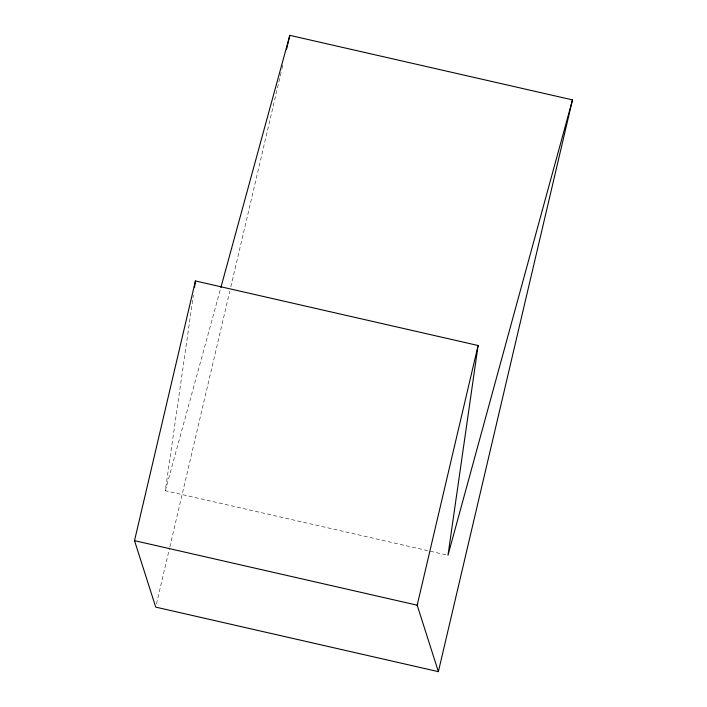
<?xml version="1.0" encoding="UTF-8"?>
<svg xmlns="http://www.w3.org/2000/svg" width="707" height="707" viewBox="0 0 707 707"><rect width="100%" height="100%" fill="white"/><g stroke="black" fill="none" stroke-linecap="round" stroke-linejoin="round"><path stroke-width="0.53" stroke-dasharray="3.54 2.65" d="M445.825 554.783L165.314 490.729L193.391 295.164M156.468 603.884L169.574 547.996M169.83 546.926L229.828 291.134M230.835 286.839L281.748 69.746M282.005 68.667L283.012 64.364M165.314 490.729L220.584 288.571"/><path stroke-width="1.06" d="M194.487 287.519L195.432 280.962L478.091 345.502L447.982 555.269L572.484 99.89L289.817 35.35L220.876 287.51M572.484 99.89L438.375 671.65L155.717 607.11L134.516 540.652L195.432 280.962M286.538 49.322L289.817 35.35M438.375 671.65L417.183 605.192L478.091 345.502M134.516 540.652L417.183 605.192"/></g></svg>
